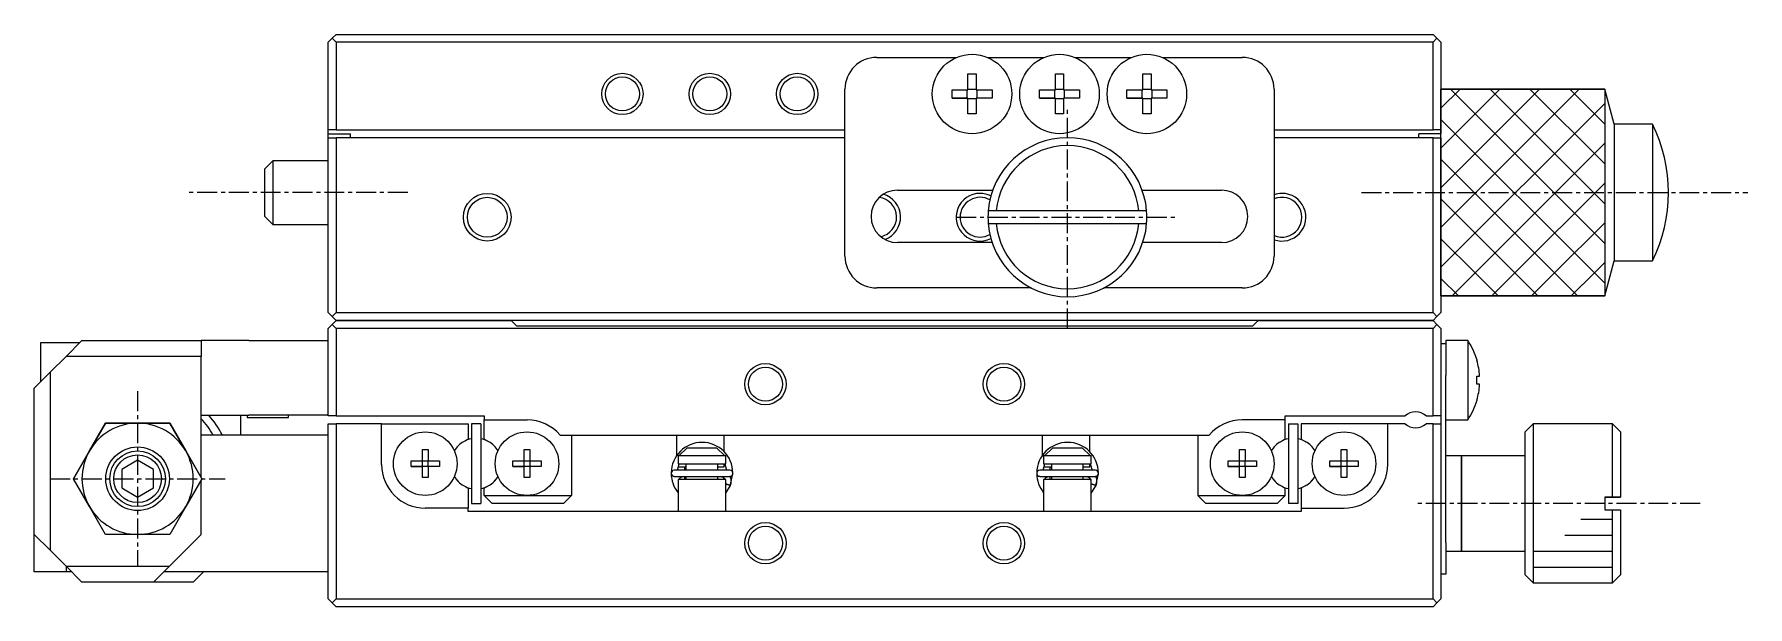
# Model space of a CAD drawing. Extents: x 10 to 411, y 10 to 253.
# Drawn here: x 95.3 to 203.2, y 217.5 to 253.5 of the extents above; entities that cross this region are included whole.
import ezdxf

# ---------------------------------------------------------------- set-up
doc = ezdxf.new("R2010")
doc.units = 0
doc.linetypes.add('CENTER', pattern=[2, 1.25, -0.25, 0.25, -0.25])
doc.layers.get('0').update_dxf_attribs({"linetype": 'CONTINUOUS'})
doc.layers.add('CENTER', color=1, linetype='CENTER')

msp = doc.modelspace()

# ---------------------------------------------------------------- linework, layer by layer
at = {"color": 7, "linetype": 'CONTINUOUS'}
for p, q in [((114.1, 253.21), (114.35, 253.46)), ((114.35, 253.46), (183.35, 253.46)), ((183.35, 253.46), (183.6, 253.21)), ((113.85, 252.96), (114.1, 253.21)), ((113.85, 247.46), (113.85, 252.96)), ((114.1, 253.21), (114.35, 252.96)), ((114.35, 252.96), (114.35, 247.46)), ((183.35, 252.96), (114.35, 252.96)), ((183.35, 252.96), (183.6, 253.21)), ((183.35, 247.46), (183.35, 252.96)), ((183.6, 253.21), (183.85, 252.96)), ((148.35, 252.01), (153.37, 252.01)), ((155.33, 252.01), (158.87, 252.01)), ((160.83, 252.01), (164.37, 252.01)), ((166.33, 252.01), (171.35, 252.01)), ((154.09, 250.97), (154.61, 250.97)), ((154.09, 249.97), (154.09, 250.97)), ((154.61, 250.97), (154.61, 249.97)), ((159.59, 250.97), (160.11, 250.97)), ((159.59, 249.97), (159.59, 250.97)), ((160.11, 250.97), (160.11, 249.97)), ((165.09, 250.97), (165.61, 250.97)), ((165.09, 249.97), (165.09, 250.97)), ((165.61, 250.97), (165.61, 249.97)), ((146.35, 239.51), (146.35, 250.01)), ((153.09, 249.45), (153.09, 249.97)), ((153.09, 249.97), (154.09, 249.97)), ((154.09, 249.45), (153.09, 249.45)), ((153.09, 249.45), (154.05, 249.45)), ((154.05, 249.45), (154.05, 249.97)), ((154.09, 249.45), (154.05, 249.45)), ((154.09, 250.02), (154.61, 250.02)), ((154.09, 248.46), (154.09, 249.45)), ((154.61, 249.41), (154.09, 249.41)), ((154.61, 249.97), (155.61, 249.97)), ((154.61, 249.45), (154.61, 248.46)), ((155.61, 249.45), (154.61, 249.45)), ((154.65, 249.45), (154.61, 249.45)), ((154.65, 249.97), (154.65, 249.45)), ((155.61, 249.45), (154.65, 249.45)), ((155.61, 249.97), (155.61, 249.45)), ((158.59, 249.45), (158.59, 249.97)), ((158.59, 249.97), (159.59, 249.97)), ((159.59, 249.45), (158.59, 249.45)), ((158.59, 249.45), (159.55, 249.45)), ((159.55, 249.45), (159.55, 249.97)), ((159.59, 249.45), (159.55, 249.45)), ((159.59, 250.02), (160.11, 250.02)), ((159.59, 248.46), (159.59, 249.45)), ((160.11, 249.41), (159.59, 249.41)), ((160.11, 249.97), (161.11, 249.97)), ((160.11, 249.45), (160.11, 248.46)), ((161.11, 249.45), (160.11, 249.45)), ((160.15, 249.45), (160.11, 249.45)), ((160.15, 249.97), (160.15, 249.45)), ((161.11, 249.45), (160.15, 249.45)), ((161.11, 249.97), (161.11, 249.45)), ((164.09, 249.45), (164.09, 249.97)), ((164.09, 249.97), (165.09, 249.97)), ((165.09, 249.45), (164.09, 249.45)), ((164.09, 249.45), (165.05, 249.45)), ((165.05, 249.45), (165.05, 249.97)), ((165.09, 249.45), (165.05, 249.45)), ((165.09, 250.02), (165.61, 250.02)), ((165.09, 248.46), (165.09, 249.45)), ((165.61, 249.41), (165.09, 249.41)), ((165.61, 249.97), (166.61, 249.97)), ((165.61, 249.45), (165.61, 248.46)), ((166.61, 249.45), (165.61, 249.45)), ((165.65, 249.45), (165.61, 249.45)), ((165.65, 249.97), (165.65, 249.45)), ((166.61, 249.45), (165.65, 249.45)), ((166.61, 249.97), (166.61, 249.45)), ((173.35, 250.01), (173.35, 239.51)), ((183.85, 250.01), (194.15, 250.01)), ((183.85, 237.01), (183.85, 250.01)), ((194.74, 247.81), (194.15, 250.01)), ((194.15, 250.01), (194.15, 237.01)), ((154.61, 248.46), (154.09, 248.46)), ((160.11, 248.46), (159.59, 248.46)), ((165.61, 248.46), (165.09, 248.46)), ((114.35, 247.46), (113.85, 247.46)), ((113.85, 247.21), (113.85, 247.46)), ((113.85, 247.21), (115.25, 247.21)), ((113.85, 246.96), (113.85, 247.21)), ((113.85, 235.96), (113.85, 246.96)), ((113.85, 246.96), (114.35, 246.96)), ((114.35, 247.46), (146.35, 247.46)), ((114.35, 246.96), (114.35, 235.96)), ((146.35, 246.96), (114.35, 246.96)), ((115.25, 246.96), (115.25, 247.21)), ((173.35, 247.46), (183.35, 247.46)), ((183.35, 246.96), (173.35, 246.96)), ((183.85, 247.21), (182.45, 247.21)), ((182.45, 246.96), (182.45, 247.21)), ((183.85, 247.46), (183.35, 247.46)), ((183.35, 235.96), (183.35, 246.96)), ((183.35, 246.96), (183.85, 246.96)), ((183.85, 247.46), (183.85, 247.21)), ((183.85, 246.96), (183.85, 247.21)), ((183.85, 246.96), (183.85, 235.96)), ((194.74, 247.81), (194.74, 239.21)), ((197.15, 247.81), (194.74, 247.81)), ((197.15, 247.81), (197.15, 239.21)), ((110.1, 245.26), (109.85, 245.01)), ((109.85, 243.51), (109.85, 245.01)), ((110.35, 245.51), (110.1, 245.26)), ((110.35, 245.51), (110.35, 243.51)), ((113.85, 245.51), (110.35, 245.51)), ((149.65, 243.66), (155.65, 243.66)), ((165.05, 243.66), (170.05, 243.66)), ((109.85, 242.01), (109.85, 243.51)), ((110.35, 243.51), (110.35, 241.51)), ((109.85, 242.01), (110.1, 241.76)), ((110.1, 241.76), (110.35, 241.51)), ((110.35, 241.51), (113.85, 241.51)), ((155.87, 242.36), (155.37, 242.36)), ((155.37, 241.56), (155.87, 241.56)), ((155.37, 241.56), (165.33, 241.56)), ((164.83, 242.36), (155.87, 242.36)), ((155.87, 241.56), (164.83, 241.56)), ((165.33, 242.36), (164.83, 242.36)), ((164.83, 241.56), (165.33, 241.56)), ((155.61, 240.36), (149.65, 240.36)), ((170.05, 240.36), (165.09, 240.36)), ((194.15, 237.01), (194.74, 239.21)), ((194.74, 239.21), (197.15, 239.21)), ((158.07, 237.51), (148.35, 237.51)), ((171.35, 237.51), (162.63, 237.51)), ((194.15, 237.01), (183.85, 237.01)), ((114.1, 235.71), (113.85, 235.96)), ((113.85, 234.96), (114.1, 235.21)), ((114.35, 235.96), (114.1, 235.71)), ((114.35, 235.46), (114.1, 235.71)), ((114.35, 235.46), (114.1, 235.21)), ((114.1, 235.21), (114.35, 234.96)), ((114.35, 235.96), (183.35, 235.96)), ((183.35, 235.46), (114.35, 235.46)), ((114.35, 235.46), (125.35, 235.46)), ((125.7, 235.11), (125.35, 235.46)), ((172, 235.11), (125.7, 235.11)), ((172.35, 235.46), (172, 235.11)), ((172.35, 235.46), (183.35, 235.46)), ((183.6, 235.71), (183.35, 235.96)), ((183.6, 235.71), (183.35, 235.46)), ((183.6, 235.21), (183.35, 235.46)), ((183.35, 234.96), (183.6, 235.21)), ((183.85, 235.96), (183.6, 235.71)), ((183.6, 235.21), (183.85, 234.96)), ((95.75, 234.06), (95.75, 231.61)), ((98.2, 234.06), (95.75, 234.06)), ((98.35, 234.21), (97.35, 233.21)), ((98.35, 234.21), (105.85, 234.21)), ((105.85, 234.21), (105.85, 233.21)), ((108.85, 234.21), (105.85, 234.21)), ((108.85, 234.21), (113.85, 234.21)), ((113.85, 229.46), (113.85, 234.96)), ((114.35, 234.96), (114.35, 229.46)), ((183.35, 234.96), (114.35, 234.96)), ((183.35, 229.46), (183.35, 234.96)), ((183.85, 234.96), (183.85, 229.46)), ((183.85, 234.01), (184.15, 234.01)), ((184.15, 234.21), (184.15, 234.01)), ((185.54, 234.21), (184.15, 234.21)), ((184.15, 234.01), (184.15, 232.01)), ((185.54, 234.21), (185.54, 229.21)), ((97.35, 233.21), (96.35, 232.21)), ((105.85, 233.21), (97.35, 233.21)), ((105.85, 225.59), (105.85, 233.21)), ((186.11, 232.97), (186.12, 232.98)), ((96.35, 232.21), (95.35, 231.21)), ((96.35, 232.21), (96.35, 221.01)), ((184.15, 230.64), (184.15, 232.01)), ((186.11, 231.45), (186.11, 231.97)), ((186.11, 231.97), (186.28, 231.97)), ((95.35, 222.01), (95.35, 231.21)), ((186.28, 231.45), (186.11, 231.45)), ((184.15, 221.51), (184.15, 230.64)), ((186.12, 230.45), (186.11, 230.46)), ((98.82, 227.26), (99.83, 229.01)), ((99.83, 229.01), (98.82, 227.26)), ((99.83, 229.01), (101.85, 229.01)), ((101.85, 229.01), (99.83, 229.01)), ((101.85, 229.01), (103.87, 229.01)), ((103.87, 229.01), (101.85, 229.01)), ((103.87, 229.01), (104.88, 227.26)), ((104.88, 227.26), (103.87, 229.01)), ((105.85, 229.51), (108.85, 229.51)), ((108.35, 228.26), (108.35, 229.51)), ((108.75, 229.51), (108.75, 229.36)), ((108.75, 229.36), (111.35, 229.36)), ((113.85, 229.51), (108.85, 229.51)), ((111.35, 229.36), (111.35, 229.51)), ((114.35, 229.46), (113.85, 229.46)), ((113.85, 217.96), (113.85, 228.96)), ((113.85, 228.96), (114.35, 228.96)), ((114.35, 229.46), (123.65, 229.46)), ((114.35, 228.96), (114.35, 217.96)), ((117.2, 228.96), (114.35, 228.96)), ((117.2, 226.41), (117.2, 228.96)), ((117.2, 228.96), (122.65, 228.96)), ((122.65, 228.96), (122.65, 228.01)), ((122.85, 228.96), (122.85, 223.96)), ((123.45, 228.96), (122.85, 228.96)), ((123.45, 228.96), (123.45, 223.96)), ((123.65, 229.46), (123.65, 229.21)), ((123.65, 229.21), (126.35, 229.21)), ((123.65, 228.01), (123.65, 229.21)), ((174.05, 229.21), (171.35, 229.21)), ((174.05, 229.21), (174.05, 229.46)), ((174.05, 229.46), (181.59, 229.46)), ((174.05, 228.01), (174.05, 229.21)), ((174.25, 228.96), (174.25, 223.96)), ((174.25, 228.96), (174.85, 228.96)), ((174.85, 228.96), (174.85, 223.96)), ((175.05, 228.96), (175.05, 228.01)), ((180.5, 228.96), (175.05, 228.96)), ((180.5, 226.41), (180.5, 228.96)), ((181.59, 228.96), (180.5, 228.96)), ((182.91, 229.46), (183.35, 229.46)), ((183.35, 228.96), (182.91, 228.96)), ((183.85, 229.46), (183.35, 229.46)), ((183.35, 217.96), (183.35, 228.96)), ((183.35, 228.96), (183.85, 228.96)), ((183.85, 229.46), (183.85, 228.96)), ((183.85, 228.96), (183.85, 217.96)), ((184.15, 229.21), (185.54, 229.21)), ((189.65, 228.96), (189.15, 228.46)), ((189.65, 228.96), (189.65, 223.96)), ((194.65, 228.96), (189.65, 228.96)), ((194.65, 224.36), (194.65, 228.96)), ((195.15, 228.46), (194.65, 228.96)), ((113.85, 228.26), (105.85, 228.26)), ((122.65, 228.01), (122.36, 227.84)), ((123.94, 227.84), (123.65, 228.01)), ((128.43, 228.26), (136.17, 228.26)), ((129.15, 228.26), (129.15, 224.46)), ((135.75, 228.26), (135.75, 226.95)), ((135.9, 226.96), (136.43, 227.46)), ((136.17, 228.26), (138.32, 228.26)), ((136.43, 227.46), (138.27, 227.46)), ((138.27, 227.46), (138.8, 226.96)), ((138.32, 228.26), (159.17, 228.26)), ((138.75, 227.22), (138.75, 228.26)), ((158.75, 228.26), (158.75, 226.95)), ((158.9, 226.96), (159.43, 227.46)), ((159.17, 228.26), (161.32, 228.26)), ((159.43, 227.46), (161.27, 227.46)), ((161.27, 227.46), (161.8, 226.96)), ((161.32, 228.26), (169.27, 228.26)), ((161.75, 227.22), (161.75, 228.26)), ((168.55, 228.26), (168.55, 224.46)), ((173.76, 227.84), (174.05, 228.01)), ((175.05, 228.01), (175.34, 227.84)), ((189.15, 223.96), (189.15, 228.46)), ((195.15, 228.46), (195.15, 224.36)), ((97.81, 225.51), (98.82, 227.26)), ((98.82, 227.26), (97.81, 225.51)), ((101.85, 226.67), (100.85, 226.09)), ((102.85, 226.09), (101.85, 226.67)), ((104.88, 227.26), (105.89, 225.51)), ((105.85, 225.59), (104.88, 227.26)), ((119.06, 226.64), (119.77, 226.64)), ((119.06, 226.28), (119.06, 226.64)), ((119.77, 227.35), (120.13, 227.35)), ((119.77, 226.64), (119.77, 227.35)), ((119.78, 226.63), (119.77, 226.64)), ((119.78, 226.63), (120.12, 226.63)), ((119.78, 226.29), (119.78, 226.63)), ((120.12, 226.63), (120.13, 226.64)), ((120.12, 226.63), (120.12, 226.29)), ((120.13, 227.35), (120.13, 226.64)), ((120.13, 226.64), (120.84, 226.64)), ((120.84, 226.64), (120.84, 226.28)), ((125.46, 226.64), (126.17, 226.64)), ((125.46, 226.28), (125.46, 226.64)), ((126.17, 227.35), (126.53, 227.35)), ((126.17, 226.64), (126.17, 227.35)), ((126.18, 226.63), (126.17, 226.64)), ((126.18, 226.63), (126.52, 226.63)), ((126.18, 226.29), (126.18, 226.63)), ((126.52, 226.63), (126.53, 226.64)), ((126.52, 226.63), (126.52, 226.29)), ((126.53, 227.35), (126.53, 226.64)), ((126.53, 226.64), (127.24, 226.64)), ((127.24, 226.64), (127.24, 226.28)), ((135.82, 226.05), (135.93, 226.46)), ((135.9, 226.96), (135.85, 226.96)), ((135.85, 226.96), (135.85, 226.46)), ((135.85, 226.46), (138.85, 226.46)), ((138.8, 226.96), (135.9, 226.96)), ((136.35, 226.46), (136.35, 226.05)), ((138.35, 226.05), (138.35, 226.46)), ((138.75, 226.26), (138.75, 226.46)), ((138.79, 226.46), (138.9, 226.05)), ((138.85, 226.96), (138.8, 226.96)), ((138.85, 226.46), (138.85, 226.96)), ((158.82, 226.05), (158.93, 226.46)), ((158.9, 226.96), (158.85, 226.96)), ((158.85, 226.96), (158.85, 226.46)), ((158.85, 226.46), (161.85, 226.46)), ((161.8, 226.96), (158.9, 226.96)), ((159.35, 226.46), (159.35, 226.05)), ((161.35, 226.05), (161.35, 226.46)), ((161.75, 226.26), (161.75, 226.46)), ((161.79, 226.46), (161.9, 226.05)), ((161.85, 226.96), (161.8, 226.96)), ((161.85, 226.46), (161.85, 226.96)), ((170.46, 226.64), (171.17, 226.64)), ((170.46, 226.28), (170.46, 226.64)), ((171.17, 227.35), (171.53, 227.35)), ((171.17, 226.64), (171.17, 227.35)), ((171.18, 226.63), (171.17, 226.64)), ((171.18, 226.63), (171.52, 226.63)), ((171.18, 226.29), (171.18, 226.63)), ((171.52, 226.63), (171.53, 226.64)), ((171.52, 226.63), (171.52, 226.29)), ((171.53, 227.35), (171.53, 226.64)), ((171.53, 226.64), (172.24, 226.64)), ((172.24, 226.64), (172.24, 226.28)), ((176.86, 226.64), (177.57, 226.64)), ((176.86, 226.28), (176.86, 226.64)), ((177.57, 227.35), (177.93, 227.35)), ((177.57, 226.64), (177.57, 227.35)), ((177.58, 226.63), (177.57, 226.64)), ((177.58, 226.63), (177.92, 226.63)), ((177.58, 226.29), (177.58, 226.63)), ((177.92, 226.63), (177.93, 226.64)), ((177.92, 226.63), (177.92, 226.29)), ((177.93, 227.35), (177.93, 226.64)), ((177.93, 226.64), (178.64, 226.64)), ((178.64, 226.64), (178.64, 226.28)), ((185.15, 226.96), (184.15, 226.96)), ((185.15, 226.96), (185.15, 223.96)), ((185.15, 223.96), (185.15, 226.96)), ((189.15, 226.96), (185.15, 226.96)), ((98.82, 223.76), (97.81, 225.51)), ((100.85, 226.09), (100.85, 224.94)), ((102.85, 224.94), (102.85, 226.09)), ((105.89, 225.51), (104.88, 223.76)), ((105.89, 225.51), (105.85, 225.59)), ((105.85, 222.01), (105.85, 225.44)), ((119.77, 226.28), (119.06, 226.28)), ((119.06, 226.28), (119.77, 226.28)), ((119.78, 226.29), (119.77, 226.28)), ((119.77, 225.58), (119.77, 226.28)), ((120.13, 225.58), (119.77, 225.58)), ((120.12, 226.29), (119.78, 226.29)), ((120.12, 226.29), (120.13, 226.28)), ((120.13, 226.28), (120.13, 225.58)), ((120.84, 226.28), (120.13, 226.28)), ((120.84, 226.28), (120.13, 226.28)), ((126.17, 226.28), (125.46, 226.28)), ((125.46, 226.28), (126.17, 226.28)), ((126.18, 226.29), (126.17, 226.28)), ((126.17, 225.58), (126.17, 226.28)), ((126.53, 225.58), (126.17, 225.58)), ((126.52, 226.29), (126.18, 226.29)), ((126.52, 226.29), (126.53, 226.28)), ((126.53, 226.28), (126.53, 225.58)), ((127.24, 226.28), (126.53, 226.28)), ((127.24, 226.28), (126.53, 226.28)), ((139.11, 226.05), (135.61, 226.05)), ((135.61, 225.66), (139.11, 225.66)), ((138.85, 225.46), (135.85, 225.46)), ((135.85, 225.46), (135.85, 223.46)), ((135.86, 226.26), (136.35, 226.26)), ((135.92, 225.46), (135.93, 225.47)), ((135.93, 225.48), (135.94, 225.49)), ((135.93, 225.47), (135.93, 225.48)), ((135.94, 225.51), (135.95, 225.52)), ((135.94, 225.49), (135.94, 225.51)), ((135.95, 225.52), (135.96, 225.53)), ((135.96, 225.53), (135.97, 225.55)), ((135.97, 225.55), (135.98, 225.56)), ((135.98, 225.56), (135.99, 225.57)), ((135.99, 225.57), (136, 225.58)), ((136, 225.58), (136.01, 225.59)), ((136.01, 225.59), (136.02, 225.6)), ((136.02, 225.6), (136.04, 225.61)), ((136.04, 225.61), (136.05, 225.62)), ((136.05, 225.62), (136.06, 225.62)), ((136.06, 225.62), (136.07, 225.63)), ((136.07, 225.63), (136.09, 225.64)), ((136.09, 225.64), (136.1, 225.64)), ((136.1, 225.64), (136.12, 225.65)), ((136.12, 225.65), (136.13, 225.65)), ((136.13, 225.65), (136.14, 225.66)), ((136.14, 225.66), (136.16, 225.66)), ((136.16, 225.66), (136.17, 225.66)), ((136.17, 225.66), (136.19, 225.66)), ((136.19, 225.66), (136.2, 225.66)), ((136.2, 225.66), (136.21, 225.66)), ((136.25, 226.26), (136.25, 226.05)), ((136.25, 225.66), (136.25, 225.46)), ((136.35, 225.66), (136.35, 225.46)), ((138.35, 226.26), (138.75, 226.26)), ((138.35, 225.46), (138.35, 225.66)), ((138.51, 225.66), (138.52, 225.66)), ((138.52, 225.66), (138.54, 225.66)), ((138.54, 225.66), (138.55, 225.66)), ((138.55, 225.66), (138.57, 225.66)), ((138.57, 225.66), (138.58, 225.65)), ((138.58, 225.65), (138.6, 225.65)), ((138.6, 225.65), (138.61, 225.64)), ((138.61, 225.64), (138.62, 225.64)), ((138.62, 225.64), (138.64, 225.63)), ((138.64, 225.63), (138.65, 225.63)), ((138.65, 225.63), (138.67, 225.62)), ((138.67, 225.62), (138.68, 225.61)), ((138.68, 225.61), (138.69, 225.6)), ((138.69, 225.6), (138.7, 225.59)), ((138.7, 225.59), (138.71, 225.58)), ((138.71, 225.58), (138.72, 225.57)), ((138.72, 225.57), (138.73, 225.56)), ((138.73, 225.56), (138.74, 225.55)), ((138.74, 225.55), (138.75, 225.54)), ((138.75, 225.54), (138.76, 225.53)), ((138.76, 225.53), (138.77, 225.52)), ((138.77, 225.52), (138.78, 225.5)), ((138.78, 225.5), (138.78, 225.49)), ((138.78, 225.49), (138.79, 225.47)), ((138.79, 225.47), (138.8, 225.46)), ((138.85, 223.46), (138.85, 225.46)), ((139.13, 225.06), (139.3, 225.83)), ((139.14, 225.66), (139.13, 225.66)), ((139.15, 225.62), (139.14, 225.66)), ((139.16, 225.59), (139.15, 225.62)), ((139.17, 225.56), (139.16, 225.59)), ((139.18, 225.53), (139.17, 225.56)), ((139.19, 225.49), (139.18, 225.53)), ((139.2, 225.46), (139.19, 225.49)), ((139.2, 225.43), (139.2, 225.46)), ((139.2, 225.39), (139.2, 225.43)), ((139.2, 225.36), (139.2, 225.39)), ((139.2, 225.32), (139.2, 225.36)), ((139.2, 225.29), (139.2, 225.32)), ((162.11, 226.05), (158.61, 226.05)), ((158.61, 225.66), (162.11, 225.66)), ((161.85, 225.46), (158.85, 225.46)), ((158.85, 225.46), (158.85, 223.46)), ((158.86, 226.26), (159.35, 226.26)), ((158.92, 225.46), (158.93, 225.47)), ((158.93, 225.48), (158.94, 225.49)), ((158.93, 225.47), (158.93, 225.48)), ((158.94, 225.51), (158.95, 225.52)), ((158.94, 225.49), (158.94, 225.51)), ((158.95, 225.52), (158.96, 225.53)), ((158.96, 225.53), (158.97, 225.55)), ((158.97, 225.55), (158.98, 225.56)), ((158.98, 225.56), (158.99, 225.57)), ((158.99, 225.57), (159, 225.58)), ((159, 225.58), (159.01, 225.59)), ((159.01, 225.59), (159.02, 225.6)), ((159.02, 225.6), (159.04, 225.61)), ((159.04, 225.61), (159.05, 225.62)), ((159.05, 225.62), (159.06, 225.62)), ((159.06, 225.62), (159.07, 225.63)), ((159.07, 225.63), (159.09, 225.64)), ((159.09, 225.64), (159.1, 225.64)), ((159.1, 225.64), (159.12, 225.65)), ((159.12, 225.65), (159.13, 225.65)), ((159.13, 225.65), (159.14, 225.66)), ((159.14, 225.66), (159.16, 225.66)), ((159.16, 225.66), (159.17, 225.66)), ((159.17, 225.66), (159.19, 225.66)), ((159.19, 225.66), (159.2, 225.66)), ((159.2, 225.66), (159.21, 225.66)), ((159.25, 226.26), (159.25, 226.05)), ((159.25, 225.66), (159.25, 225.46)), ((159.35, 225.66), (159.35, 225.46)), ((161.35, 226.26), (161.75, 226.26)), ((161.35, 225.46), (161.35, 225.66)), ((161.51, 225.66), (161.52, 225.66)), ((161.52, 225.66), (161.54, 225.66)), ((161.54, 225.66), (161.55, 225.66)), ((161.55, 225.66), (161.57, 225.66)), ((161.57, 225.66), (161.58, 225.65)), ((161.58, 225.65), (161.6, 225.65)), ((161.6, 225.65), (161.61, 225.64)), ((161.61, 225.64), (161.62, 225.64)), ((161.62, 225.64), (161.64, 225.63)), ((161.64, 225.63), (161.65, 225.63)), ((161.65, 225.63), (161.67, 225.62)), ((161.67, 225.62), (161.68, 225.61)), ((161.68, 225.61), (161.69, 225.6)), ((161.69, 225.6), (161.7, 225.59)), ((161.7, 225.59), (161.71, 225.58)), ((161.71, 225.58), (161.72, 225.57)), ((161.72, 225.57), (161.73, 225.56)), ((161.73, 225.56), (161.74, 225.55)), ((161.74, 225.55), (161.75, 225.54)), ((161.75, 225.54), (161.76, 225.53)), ((161.76, 225.53), (161.77, 225.52)), ((161.77, 225.52), (161.78, 225.5)), ((161.78, 225.5), (161.78, 225.49)), ((161.78, 225.49), (161.79, 225.47)), ((161.79, 225.47), (161.8, 225.46)), ((161.85, 223.46), (161.85, 225.46)), ((162.14, 225.66), (162.13, 225.66)), ((162.14, 225.08), (162.3, 225.83)), ((162.15, 225.62), (162.14, 225.66)), ((162.16, 225.59), (162.15, 225.62)), ((162.17, 225.56), (162.16, 225.59)), ((162.18, 225.53), (162.17, 225.56)), ((162.19, 225.49), (162.18, 225.53)), ((162.2, 225.46), (162.19, 225.49)), ((162.2, 225.43), (162.2, 225.46)), ((162.2, 225.39), (162.2, 225.43)), ((162.2, 225.36), (162.2, 225.39)), ((162.2, 225.32), (162.2, 225.36)), ((162.2, 225.29), (162.2, 225.32)), ((171.17, 226.28), (170.46, 226.28)), ((170.46, 226.28), (171.17, 226.28)), ((171.18, 226.29), (171.17, 226.28)), ((171.17, 225.58), (171.17, 226.28)), ((171.53, 225.58), (171.17, 225.58)), ((171.52, 226.29), (171.18, 226.29)), ((171.52, 226.29), (171.53, 226.28)), ((171.53, 226.28), (171.53, 225.58)), ((172.24, 226.28), (171.53, 226.28)), ((172.24, 226.28), (171.53, 226.28)), ((177.57, 226.28), (176.86, 226.28)), ((176.86, 226.28), (177.57, 226.28)), ((177.58, 226.29), (177.57, 226.28)), ((177.57, 225.58), (177.57, 226.28)), ((177.93, 225.58), (177.57, 225.58)), ((177.92, 226.29), (177.58, 226.29)), ((177.92, 226.29), (177.93, 226.28)), ((177.93, 226.28), (177.93, 225.58)), ((178.64, 226.28), (177.93, 226.28)), ((178.64, 226.28), (177.93, 226.28)), ((100.85, 224.94), (101.85, 224.36)), ((100.85, 224.94), (101.85, 224.36)), ((101.85, 224.36), (102.85, 224.94)), ((101.85, 224.36), (102.85, 224.94)), ((122.36, 225.09), (122.65, 224.92)), ((122.65, 224.92), (122.65, 223.66)), ((123.65, 224.92), (123.94, 225.09)), ((123.65, 224.46), (123.65, 224.92)), ((123.65, 224.46), (126.35, 224.46)), ((124.15, 223.96), (123.65, 224.46)), ((126.35, 224.46), (129.15, 224.46)), ((129.15, 224.46), (128.65, 223.96)), ((135.55, 225.15), (135.55, 225.15)), ((135.55, 225.15), (135.55, 225.15)), ((135.55, 225.15), (135.55, 225.15)), ((135.55, 225.15), (135.55, 225.14)), ((135.55, 225.14), (135.55, 225.14)), ((135.55, 225.14), (135.55, 225.14)), ((135.55, 225.14), (135.55, 225.14)), ((135.55, 225.14), (135.55, 225.14)), ((135.55, 225.14), (135.56, 225.13)), ((135.56, 225.13), (135.56, 225.13)), ((135.56, 225.13), (135.56, 225.13)), ((135.56, 225.13), (135.57, 225.09)), ((135.57, 225.1), (135.57, 225.09)), ((135.57, 225.09), (135.57, 225.09)), ((135.57, 225.09), (135.57, 225.09)), ((135.57, 225.09), (135.58, 225.07)), ((135.58, 225.08), (135.58, 225.08)), ((138.86, 225.19), (138.85, 225.2)), ((139.14, 225.08), (138.85, 225.19)), ((138.85, 224.61), (139.15, 225.09)), ((138.87, 225.19), (138.86, 225.19)), ((138.89, 225.18), (138.87, 225.19)), ((138.9, 225.17), (138.89, 225.18)), ((138.91, 225.17), (138.9, 225.17)), ((138.93, 225.16), (138.91, 225.17)), ((138.94, 225.15), (138.93, 225.16)), ((138.96, 225.15), (138.94, 225.15)), ((138.97, 225.14), (138.96, 225.15)), ((138.99, 225.13), (138.97, 225.14)), ((139, 225.13), (138.99, 225.13)), ((139.01, 225.12), (139, 225.13)), ((139.03, 225.12), (139.01, 225.12)), ((139.04, 225.11), (139.03, 225.12)), ((139.06, 225.11), (139.04, 225.11)), ((139.07, 225.1), (139.06, 225.11)), ((139.08, 225.1), (139.07, 225.1)), ((139.09, 225.1), (139.08, 225.1)), ((139.1, 225.09), (139.09, 225.1)), ((139.11, 225.09), (139.1, 225.09)), ((139.12, 225.09), (139.11, 225.09)), ((139.13, 225.09), (139.12, 225.09)), ((139.14, 225.09), (139.13, 225.09)), ((139.13, 225.09), (139.13, 225.09)), ((139.15, 225.09), (139.14, 225.09)), ((139.14, 225.09), (139.14, 225.09)), ((139.15, 225.09), (139.16, 225.12)), ((139.15, 225.09), (139.15, 225.09)), ((139.15, 225.09), (139.15, 225.09)), ((139.16, 225.12), (139.17, 225.15)), ((139.17, 225.15), (139.18, 225.19)), ((139.18, 225.19), (139.19, 225.22)), ((139.19, 225.25), (139.2, 225.29)), ((139.19, 225.22), (139.19, 225.25)), ((158.55, 225.15), (158.55, 225.15)), ((158.55, 225.15), (158.55, 225.15)), ((158.55, 225.15), (158.55, 225.15)), ((158.55, 225.15), (158.55, 225.14)), ((158.55, 225.14), (158.55, 225.14)), ((158.55, 225.14), (158.55, 225.14)), ((158.55, 225.14), (158.55, 225.14)), ((158.55, 225.14), (158.55, 225.14)), ((158.55, 225.14), (158.56, 225.13)), ((158.56, 225.13), (158.56, 225.13)), ((158.56, 225.13), (158.56, 225.13)), ((158.56, 225.13), (158.57, 225.09)), ((158.57, 225.1), (158.57, 225.09)), ((158.57, 225.09), (158.57, 225.09)), ((158.57, 225.09), (158.57, 225.09)), ((158.57, 225.09), (158.58, 225.07)), ((161.86, 225.19), (161.85, 225.2)), ((162.14, 225.08), (161.85, 225.19)), ((161.85, 224.61), (162.15, 225.09)), ((161.87, 225.19), (161.86, 225.19)), ((161.89, 225.18), (161.87, 225.19)), ((161.9, 225.17), (161.89, 225.18)), ((161.91, 225.17), (161.9, 225.17)), ((161.93, 225.16), (161.91, 225.17)), ((161.94, 225.15), (161.93, 225.16)), ((161.96, 225.15), (161.94, 225.15)), ((161.97, 225.14), (161.96, 225.15)), ((161.99, 225.13), (161.97, 225.14)), ((162, 225.13), (161.99, 225.13)), ((162.01, 225.12), (162, 225.13)), ((162.03, 225.12), (162.01, 225.12)), ((162.04, 225.11), (162.03, 225.12)), ((162.06, 225.11), (162.04, 225.11)), ((162.07, 225.1), (162.06, 225.11)), ((162.08, 225.1), (162.07, 225.1)), ((162.09, 225.1), (162.08, 225.1)), ((162.1, 225.09), (162.09, 225.1)), ((162.11, 225.09), (162.1, 225.09)), ((162.12, 225.09), (162.11, 225.09)), ((162.13, 225.09), (162.12, 225.09)), ((162.14, 225.09), (162.13, 225.09)), ((162.13, 225.09), (162.13, 225.09)), ((162.13, 225.06), (162.14, 225.08)), ((162.15, 225.09), (162.14, 225.09)), ((162.14, 225.09), (162.14, 225.09)), ((162.15, 225.09), (162.16, 225.12)), ((162.15, 225.09), (162.15, 225.09)), ((162.15, 225.09), (162.15, 225.09)), ((162.16, 225.12), (162.17, 225.15)), ((162.17, 225.15), (162.18, 225.19)), ((162.18, 225.19), (162.19, 225.22)), ((162.19, 225.25), (162.2, 225.29)), ((162.19, 225.22), (162.19, 225.25)), ((168.55, 224.46), (171.35, 224.46)), ((169.05, 223.96), (168.55, 224.46)), ((171.35, 224.46), (174.05, 224.46)), ((174.05, 224.46), (173.55, 223.96)), ((174.05, 224.92), (173.76, 225.09)), ((174.05, 224.46), (174.05, 224.92)), ((175.34, 225.09), (175.05, 224.92)), ((175.05, 224.92), (175.05, 223.66)), ((194.15, 224.36), (194.15, 223.56)), ((194.15, 224.36), (194.65, 224.36)), ((194.65, 224.36), (194.15, 224.36)), ((194.65, 224.36), (195.15, 224.36)), ((195.15, 224.36), (194.65, 224.36)), ((99.83, 222.01), (98.82, 223.76)), ((104.88, 223.76), (103.87, 222.01)), ((122.65, 223.66), (119.95, 223.66)), ((122.65, 223.46), (122.65, 223.66)), ((175.05, 223.46), (122.65, 223.46)), ((122.85, 223.96), (123.45, 223.96)), ((128.65, 223.96), (124.15, 223.96)), ((173.55, 223.96), (169.05, 223.96)), ((174.85, 223.96), (174.25, 223.96)), ((175.05, 223.66), (175.05, 223.46)), ((175.05, 223.66), (177.75, 223.66)), ((185.15, 223.96), (185.15, 220.96)), ((185.15, 220.96), (185.15, 223.96)), ((189.15, 219.46), (189.15, 223.96)), ((189.65, 223.96), (189.65, 218.96)), ((194.15, 223.56), (194.65, 223.56)), ((194.65, 218.96), (194.65, 223.56)), ((194.65, 223.56), (195.15, 223.56)), ((195.15, 223.56), (195.15, 219.46)), ((95.35, 219.66), (95.35, 222.01)), ((95.35, 222.01), (96.35, 221.01)), ((96.35, 221.01), (97.35, 220.01)), ((101.85, 222.01), (99.83, 222.01)), ((103.87, 222.01), (101.85, 222.01)), ((103.85, 220.01), (105.85, 222.01)), ((184.15, 221.51), (184.15, 219.51)), ((97.35, 220.01), (97.35, 219.66)), ((97.35, 220.01), (103.85, 220.01)), ((97.35, 220.01), (98.35, 219.01)), ((102.85, 219.01), (103.85, 220.01)), ((184.15, 220.96), (185.15, 220.96)), ((185.15, 220.96), (189.15, 220.96)), ((97.35, 219.66), (95.35, 219.66)), ((97.7, 219.66), (97.35, 219.66)), ((102.85, 219.01), (98.35, 219.01)), ((105.35, 219.01), (102.85, 219.01)), ((113.85, 219.66), (103.5, 219.66)), ((105.35, 219.01), (106, 219.66)), ((184.15, 219.51), (183.85, 219.51)), ((189.15, 219.46), (189.65, 218.96)), ((189.65, 218.96), (194.65, 218.96)), ((194.65, 218.96), (195.15, 219.46)), ((114.1, 217.71), (113.85, 217.96)), ((114.35, 217.96), (114.1, 217.71)), ((114.35, 217.96), (183.35, 217.96)), ((183.6, 217.71), (183.35, 217.96)), ((183.85, 217.96), (183.6, 217.71)), ((114.35, 217.46), (114.1, 217.71)), ((183.35, 217.46), (114.35, 217.46)), ((183.35, 217.46), (183.6, 217.71))]:
    msp.add_line(p, q, dxfattribs=at)
at = {"color": 3, "linetype": 'CONTINUOUS'}
for p, q in [((183.85, 252.96), (183.85, 247.46)), ((194.15, 250.01), (183.85, 250.01)), ((183.85, 248.81), (185.05, 250.01)), ((183.85, 246.31), (187.55, 250.01)), ((183.85, 243.81), (190.05, 250.01)), ((183.85, 241.31), (192.55, 250.01)), ((183.85, 238.81), (194.15, 249.11)), ((184.45, 250.01), (194.15, 240.31)), ((186.95, 250.01), (194.15, 242.81)), ((189.45, 250.01), (194.15, 245.31)), ((191.95, 250.01), (194.15, 247.81)), ((194.15, 250.01), (194.15, 237.01)), ((183.85, 248.11), (193.5, 238.46)), ((186, 238.46), (194.15, 246.61)), ((183.85, 245.61), (191, 238.46)), ((188.5, 238.46), (194.15, 244.11)), ((183.85, 243.11), (188.5, 238.46)), ((191, 238.46), (194.15, 241.61)), ((183.85, 240.61), (186, 238.46)), ((184.55, 237.01), (186, 238.46)), ((186, 238.46), (187.45, 237.01)), ((187.05, 237.01), (188.5, 238.46)), ((188.5, 238.46), (189.95, 237.01)), ((189.55, 237.01), (191, 238.46)), ((191, 238.46), (192.45, 237.01)), ((192.05, 237.01), (193.5, 238.46)), ((193.5, 238.46), (194.15, 239.11)), ((193.5, 238.46), (194.15, 237.81)), ((183.85, 238.11), (184.95, 237.01)), ((183.85, 237.01), (194.15, 237.01)), ((192.65, 222.96), (194.65, 222.96)), ((191.65, 221.96), (194.65, 221.96)), ((189.65, 220.96), (194.65, 220.96)), ((189.65, 219.96), (194.65, 219.96))]:
    msp.add_line(p, q, dxfattribs=at)
at = {"color": 7, "linetype": 'CONTINUOUS'}
for centre, radius in [((154.35, 249.71), 2.5), ((159.85, 249.71), 2.5), ((165.35, 249.71), 2.5), ((132.35, 249.71), 1.07), ((137.85, 249.71), 1.07), ((143.35, 249.71), 1.07), ((123.85, 241.96), 1.25), ((141.35, 231.46), 1.07), ((156.35, 231.46), 1.07), ((101.85, 225.51), 2), ((119.95, 226.46), 2), ((126.35, 226.46), 2), ((171.35, 226.46), 2), ((177.75, 226.46), 2), ((101.85, 225.51), 1.5), ((141.35, 221.46), 1.07), ((156.35, 221.46), 1.07)]:
    msp.add_circle(centre, radius, dxfattribs=at)
at = {"color": 3, "linetype": 'CONTINUOUS'}
for centre, radius in [((132.35, 249.71), 1.3), ((137.85, 249.71), 1.3), ((143.35, 249.71), 1.3), ((123.85, 241.96), 1.5), ((141.35, 231.46), 1.3), ((156.35, 231.46), 1.3), ((101.85, 225.51), 1.75), ((141.35, 221.46), 1.3), ((156.35, 221.46), 1.3)]:
    msp.add_circle(centre, radius, dxfattribs=at)
at = {"color": 7, "linetype": 'CONTINUOUS'}
for centre, radius, start, end in [((148.35, 250.01), 2, 90, 180), ((171.35, 250.01), 2, 0, 90), ((160.35, 241.96), 5, 4.5886, 175.4114), ((188.41, 243.51), 9.75, 333.8162, 26.1838), ((160.35, 241.96), 4.5, 5.0997, 174.9003), ((149.65, 242.01), 1.65, 90, 270), ((170.05, 242.01), 1.65, 270, 90), ((148.35, 241.96), 1.25, 281.6258, 82.7794), ((154.85, 241.96), 1.25, 60.3003, 180), ((173.85, 241.96), 1.25, 246.4218, 113.5782), ((154.85, 241.96), 1.25, 180, 299.6997), ((160.35, 241.96), 5, 175.4114, 184.5886), ((160.35, 241.96), 5, 184.5886, 355.4114), ((160.35, 241.96), 4.5, 185.0997, 354.9003), ((160.35, 241.96), 5, 355.4114, 4.5886), ((148.35, 239.51), 2, 180, 270), ((171.35, 239.51), 2, 270, 0), ((181.8, 231.71), 4.5, 16.2858, 33.749), ((181.8, 231.71), 4.49, 3.3178, 16.2694), ((181.8, 231.71), 4.49, 343.7306, 356.6822), ((182.25, 228.71), 1, 48.5904, 131.4096), ((181.8, 231.71), 4.5, 326.251, 343.7142), ((101.85, 225.51), 3.5, 90, 150), ((101.85, 225.51), 3.5, 30, 90), ((101.85, 225.51), 5.5, 30, 43.3418), ((101.85, 225.51), 6, 27.2796, 41.8103), ((126.35, 226.46), 2.75, 40.8852, 90), ((171.35, 226.46), 2.75, 90, 139.1148), ((182.25, 229.71), 1, 228.5904, 311.4096), ((123.26, 226.35), 1.75, 134.9095, 148.1135), ((123.15, 226.46), 1.59, 134.9051, 149.5668), ((123.15, 226.46), 1.59, 120, 134.9051), ((123.15, 226.46), 1.59, 100.8931, 120), ((123.15, 226.46), 1.59, 60, 79.107), ((123.15, 226.46), 1.59, 45, 60), ((123.04, 226.35), 1.75, 31.8865, 45.0044), ((123.15, 226.46), 1.59, 30.4333, 45), ((137.36, 225.86), 1.94, 0.6567, 179.2678), ((160.36, 225.86), 1.94, 0.6567, 179.2678), ((174.66, 226.35), 1.75, 134.9956, 148.1135), ((174.55, 226.46), 1.59, 135, 149.5667), ((174.55, 226.46), 1.59, 120, 135), ((174.55, 226.46), 1.59, 100.893, 120), ((174.55, 226.46), 1.59, 60, 79.1069), ((174.55, 226.46), 1.59, 45, 60), ((174.44, 226.35), 1.75, 31.8865, 45.0044), ((174.55, 226.46), 1.59, 30.4332, 45), ((101.85, 225.51), 3.5, 150, 210), ((101.85, 225.51), 3.5, 330, 30), ((119.95, 226.41), 2.75, 180, 270), ((177.75, 226.41), 2.75, 270, 0), ((123.15, 226.46), 1.59, 210.4332, 225), ((123.26, 226.58), 1.75, 211.8865, 225.0044), ((123.15, 226.46), 1.59, 225, 240), ((123.15, 226.46), 1.59, 300, 315), ((123.15, 226.46), 1.59, 315, 329.5667), ((123.04, 226.58), 1.75, 314.9956, 328.1135), ((135.61, 225.86), 0.195, 90, 270), ((137.37, 225.86), 1.95, 180.7607, 218.9718), ((139.11, 225.86), 0.195, 270, 90), ((158.61, 225.86), 0.195, 90, 270), ((160.37, 225.86), 1.95, 180.7607, 218.9718), ((162.11, 225.86), 0.195, 270, 90), ((174.55, 226.46), 1.59, 210.4333, 225), ((174.66, 226.58), 1.75, 211.8865, 225.0044), ((174.55, 226.46), 1.59, 225, 240), ((174.55, 226.46), 1.59, 300, 315), ((174.55, 226.46), 1.59, 315, 329.5668), ((174.44, 226.58), 1.75, 314.9956, 328.1135), ((123.15, 226.46), 1.59, 240, 259.1069), ((123.15, 226.46), 1.59, 280.893, 300), ((174.55, 226.46), 1.59, 240, 259.107), ((174.55, 226.46), 1.59, 280.8931, 300), ((101.85, 225.51), 3.5, 210, 270), ((101.85, 225.51), 3.5, 270, 330)]:
    msp.add_arc(centre, radius, start, end, dxfattribs=at)
at = {"color": 3, "linetype": 'CONTINUOUS'}
for centre, start, end in [((148.35, 241.96), 290.4179, 73.9872), ((154.85, 241.96), 90, 297.0357), ((154.85, 241.96), 62.9643, 90), ((173.85, 241.96), 90, 109.4712), ((173.85, 241.96), 250.5288, 90)]:
    msp.add_arc(centre, 1.5, start, end, dxfattribs=at)
at = {"layer": 'CENTER', "color": 1, "linetype": 'CENTER'}
for p, q in [((160.35, 234.96), (160.35, 248.96)), ((118.85, 243.51), (104.85, 243.51)), ((178.85, 243.51), (203.15, 243.51)), ((153.35, 241.96), (167.35, 241.96)), ((101.85, 231.01), (101.85, 220.01)), ((96.35, 225.51), (107.35, 225.51)), ((200.15, 223.96), (182.15, 223.96))]:
    msp.add_line(p, q, dxfattribs=at)

doc.saveas('drawing.dxf')
